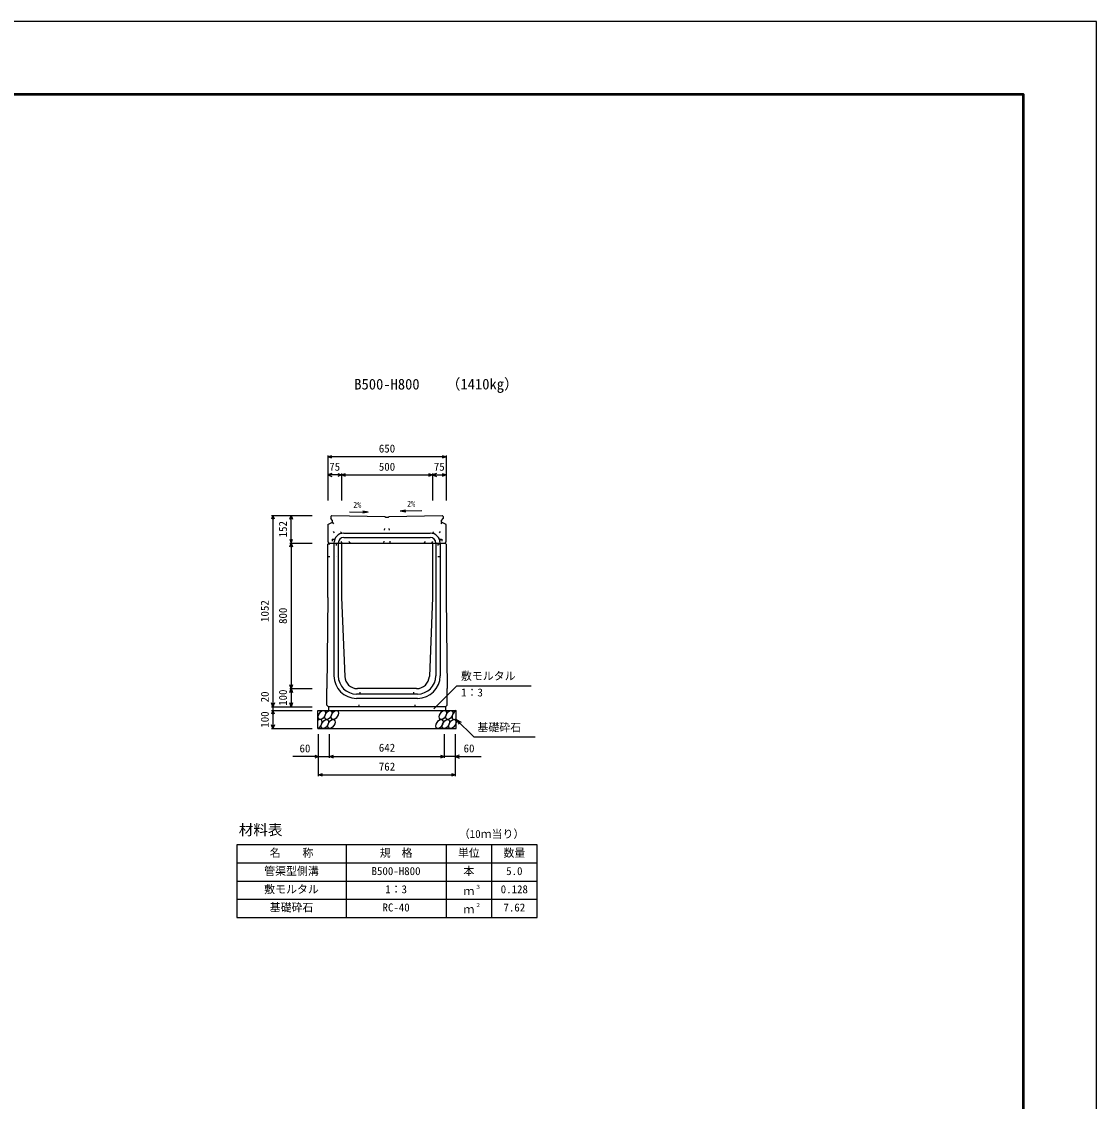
# Model space of a CAD drawing. Units: millimetres, scale not verified. Extents: x -12600 to 12600, y -5940 to 5940.
# Drawn here: x 6691 to 12600, y 6 to 5940 of the extents above; entities that cross this region are included whole.
import ezdxf
from ezdxf.enums import TextEntityAlignment as Align

# ---------------------------------------------------------------- set-up
doc = ezdxf.new("R2010")
doc.units = ezdxf.units.MM
doc.header["$LTSCALE"] = 40
doc.linetypes.add('DOTTED', pattern=[1.75, 0.25, -1.5])
for name, color, linetype, lineweight in [('0-0_DIM', 7, 'Continuous', 25), ('0-1_Defpoints', 5, 'Continuous', 25), ('0-2_HATCH', 6, 'Continuous', 25), ('0-3_HYO', 3, 'Continuous', 25), ('0-4_HYO2', 4, 'Continuous', 25), ('0-5_OUTLINE', 3, 'Continuous', 25), ('0-6_OUTLINE2', 4, 'DOTTED', 25), ('0-7_TXT', 7, 'Continuous', 25), ('0-8_WAKU', 3, 'Continuous', 25)]:
    doc.layers.add(name, color=color, linetype=linetype, lineweight=lineweight)
doc.styles.add('ＭＳ ゴシック', font='')
doc.styles.get('ＭＳ ゴシック').set_extended_font_data('MS Gothic')

msp = doc.modelspace()

# ---------------------------------------------------------------- linework, layer by layer
at = {"layer": '0-0_DIM'}
for p, q in [((8375, 3555.96), (8375, 3308.46)), ((9025, 3548.46), (8375, 3548.46)), ((9025, 3555.96), (9025, 3308.46)), ((8450, 3448.46), (8375, 3448.46)), ((8450, 3455.96), (8450, 3308.46)), ((8450, 3448.46), (8950, 3448.46)), ((8950, 3455.96), (8950, 3308.46)), ((8950, 3448.46), (9025, 3448.46)), ((8065.5, 3226.46), (8288, 3226.46)), ((8073, 3226.46), (8073, 2174.46)), ((8173, 3074.46), (8173, 3226.46)), ((8165.5, 3074.46), (8288, 3074.46)), ((8173, 3074.46), (8173, 2274.46)), ((8165.5, 2274.46), (8288, 2274.46)), ((8173, 2274.46), (8173, 2174.46)), ((8958.11, 2163.65), (9084.34, 2289.89)), ((9084.34, 2289.89), (9492.24, 2289.89)), ((8065.5, 2174.46), (8288, 2174.46)), ((8065.5, 2154.46), (8288, 2154.46)), ((8073, 2174.46), (8073, 2154.46)), ((8073, 2154.46), (8073, 2054.46)), ((9081, 2104.46), (9176.76, 2008.71)), ((9081, 2104.46), (9106.98, 2089.46)), ((9081, 2104.46), (9096, 2078.48)), ((8065.5, 2054.46), (8288, 2054.46)), ((8324, 1793.1), (8324, 2024.46)), ((8384, 1893.1), (8384, 2024.46)), ((9016, 1893.1), (9016, 2024.46)), ((9076, 1793.1), (9076, 2024.46)), ((9176.76, 2008.71), (9514.31, 2008.71)), ((8324, 1900.6), (8182.21, 1900.6)), ((8324, 1900.6), (8384, 1900.6)), ((8384, 1900.6), (9016, 1900.6)), ((9076, 1900.6), (9016, 1900.6)), ((9076, 1900.6), (9217.79, 1900.6)), ((8324, 1800.6), (9076, 1800.6))]:
    msp.add_line(p, q, dxfattribs=at)
for points in [[(8396.14, 3540.77), (8375, 3548.46), (8396.14, 3556.16)], [(9003.86, 3556.16), (9025, 3548.46), (9003.86, 3540.77)], [(8396.14, 3456.16), (8375, 3448.46), (8396.14, 3440.77)], [(8428.86, 3456.16), (8450, 3448.46), (8428.86, 3440.77)], [(8471.14, 3440.77), (8450, 3448.46), (8471.14, 3456.16)], [(8928.86, 3456.16), (8950, 3448.46), (8928.86, 3440.77)], [(8971.14, 3456.16), (8950, 3448.46), (8971.14, 3440.77)], [(9003.86, 3456.16), (9025, 3448.46), (9003.86, 3440.77)], [(8080.7, 3205.32), (8073, 3226.46), (8065.3, 3205.32)], [(8165.3, 3205.32), (8173, 3226.46), (8180.7, 3205.32)], [(8165.3, 3095.61), (8173, 3074.46), (8180.7, 3095.61)], [(8165.3, 3053.32), (8173, 3074.46), (8180.7, 3053.32)], [(8180.7, 2295.61), (8173, 2274.46), (8165.3, 2295.61)], [(8165.3, 2253.32), (8173, 2274.46), (8180.7, 2253.32)], [(8080.7, 2195.61), (8073, 2174.46), (8065.3, 2195.61)], [(8080.7, 2133.32), (8073, 2154.46), (8065.3, 2133.32)], [(8180.7, 2195.61), (8173, 2174.46), (8165.3, 2195.61)], [(8080.7, 2075.61), (8073, 2054.46), (8065.3, 2075.61)], [(8302.86, 1908.29), (8324, 1900.6), (8302.86, 1892.9)], [(8405.14, 1892.9), (8384, 1900.6), (8405.14, 1908.29)], [(8994.86, 1908.29), (9016, 1900.6), (8994.86, 1892.9)], [(9097.14, 1908.29), (9076, 1900.6), (9097.14, 1892.9)], [(8345.14, 1792.9), (8324, 1800.6), (8345.14, 1808.29)], [(9054.86, 1808.29), (9076, 1800.6), (9054.86, 1792.9)]]:
    msp.add_lwpolyline(points, dxfattribs=at)
at = {"layer": '0-1_Defpoints'}
msp.add_lwpolyline([(-4200, -5940), (12600, -5940), (12600, 5940), (-4200, 5940)], close=True, dxfattribs=at)
at = {"layer": '0-2_HATCH'}
for centre in [(8341.89, 2129.46), (8377.37, 2129.46), (8412.84, 2129.46), (9007.05, 2129.46), (9042.52, 2129.46), (8358.77, 2079.46), (8394.25, 2079.46), (8988.45, 2079.46), (9023.93, 2079.46), (9059.41, 2079.46)]:
    msp.add_ellipse(centre, major_axis=(14.54, 23.54), ratio=0.5792, dxfattribs=at)
for centre, start_param, end_param in [((9078, 2129.46), 0.6666252, 4.1103269), ((8323.3, 2079.46), 3.7419964, 7.318141)]:
    msp.add_ellipse(centre, major_axis=(14.54, 23.54), ratio=0.5792, start_param=start_param, end_param=end_param, dxfattribs=at)
at = {"layer": '0-3_HYO'}
for p, q in [((8475, 1416.36), (8475, 1016.36)), ((9025, 1416.36), (9025, 1016.36)), ((9275, 1416.36), (9275, 1016.36)), ((7875, 1316.36), (9525, 1316.36))]:
    msp.add_line(p, q, dxfattribs=at)
msp.add_lwpolyline([(7875, 1016.36), (9525, 1016.36), (9525, 1416.36), (7875, 1416.36)], close=True, dxfattribs=at)
at = {"layer": '0-4_HYO2'}
for p, q in [((7875, 1216.36), (9525, 1216.36)), ((7875, 1116.36), (9525, 1116.36))]:
    msp.add_line(p, q, dxfattribs=at)
at = {"layer": '0-5_OUTLINE'}
for p, q in [((8396.68, 3225.53), (8391, 3219.96)), ((8391, 3219.96), (8391, 3208.96)), ((8400, 3198.96), (8391, 3208.96)), ((8396.68, 3225.53), (8688, 3219.7)), ((8688, 3219.7), (8691, 3216.46)), ((8691, 3216.46), (8709, 3216.46)), ((8709, 3216.46), (8712, 3219.72)), ((9000, 3198.96), (9009, 3208.96)), ((9009, 3219.96), (9009, 3208.96)), ((8375, 3175.96), (8400, 3188.96)), ((8375, 3175.96), (8375, 3080.46)), ((8400, 3188.96), (8400, 3198.96)), ((9000, 3188.96), (9000, 3198.96)), ((9025, 3175.96), (9000, 3188.96)), ((9025, 3080.46), (9025, 3175.96)), ((8375, 3080.46), (8381, 3074.46)), ((8381, 3074.46), (9019, 3074.46)), ((8450, 3074.46), (8450, 2774.46)), ((8950, 3074.46), (8950, 2774.46)), ((9019, 3074.46), (9025, 3080.46)), ((8375, 2774.46), (8370, 2274.46)), ((8450, 2774.46), (8467.31, 2341.67)), ((8950, 2774.46), (8932.69, 2341.67)), ((9025, 2774.46), (9030, 2274.46)), ((8370, 2183.46), (8370, 2274.46)), ((8862.74, 2274.46), (8537.26, 2274.46)), ((9030, 2183.46), (9030, 2274.46)), ((8319, 2154.46), (9081, 2154.46)), ((8319, 2054.46), (8319, 2154.46)), ((8370, 2183.46), (8379, 2174.46)), ((9021, 2174.46), (8379, 2174.46)), ((8379, 2174.46), (8379, 2154.46)), ((9021, 2174.46), (9030, 2183.46)), ((9021, 2174.46), (9021, 2154.46)), ((9081, 2054.46), (9081, 2154.46)), ((8319, 2054.46), (9081, 2054.46))]:
    msp.add_line(p, q, dxfattribs=at)
for points in [[(8712, 3219.72), (9003, 3225.84), (9009, 3219.96)], [(8375, 2774.46), (8375, 3068.46), (8381, 3074.46)], [(9019, 3074.46), (9025, 3068.46), (9025, 2774.46)]]:
    msp.add_lwpolyline(points, dxfattribs=at)
for centre, start, end in [((8537.26, 2344.46), 182.29061, 270.36797), ((8862.74, 2344.46), 270, 357.70939)]:
    msp.add_arc(centre, 70, start, end, dxfattribs=at)
at = {"layer": '0-6_OUTLINE2'}
for p, q in [((8683, 3074.46), (8691, 3216.46)), ((8717, 3074.46), (8709, 3216.46)), ((8454.23, 3074.46), (8376.63, 3176.81)), ((8398.51, 3188.19), (8496.88, 3074.46)), ((9001.49, 3188.19), (8903.12, 3074.46)), ((8945.77, 3074.46), (9023.37, 3176.81)), ((8399, 3094.96), (8411, 3094.96)), ((8399, 3094.96), (8399, 3069.96)), ((8411, 3094.96), (8411, 3069.96)), ((8989.5, 3094.96), (9001.5, 3094.96)), ((8989.5, 3094.96), (8989.5, 3069.96)), ((9001.5, 3094.96), (9001.5, 3069.96)), ((8979.45, 3069.96), (8979.45, 2999.46)), ((8979.45, 3069.96), (9023.5, 3069.96)), ((8375, 2999.46), (8420, 2999.46)), ((8979.45, 2999.46), (9024.45, 2999.46)), ((8545, 2174.46), (8555, 2274.46)), ((8855, 2174.46), (8845, 2274.46))]:
    msp.add_line(p, q, dxfattribs=at)
at = {"layer": '0-6_OUTLINE2', "linetype": 'Continuous'}
for p, q in [((8462, 3128.46), (8938, 3128.46)), ((8462, 3104.46), (8938, 3104.46)), ((8408, 3074.46), (8408, 2344.46)), ((8432, 3074.46), (8432, 2344.46)), ((8968, 3074.46), (8968, 2344.46)), ((8992, 3074.46), (8992, 2344.46)), ((8868, 2244.46), (8532, 2244.46)), ((8868, 2220.46), (8532, 2220.46))]:
    msp.add_line(p, q, dxfattribs=at)
at = {"layer": '0-6_OUTLINE2'}
msp.add_lwpolyline([(8376.5, 3069.96), (8420, 3069.96), (8420, 2999.46)], dxfattribs=at)
at = {"layer": '0-6_OUTLINE2', "linetype": 'Continuous'}
for centre, radius, start, end in [((8462, 3074.46), 54, 90, 180), ((8462, 3074.46), 30, 90, 180), ((8938, 3074.46), 54, 0, 90), ((8938, 3074.46), 30, 0, 90), ((8532, 2344.46), 124, 180, 270), ((8532, 2344.46), 100, 180, 270), ((8868, 2344.46), 100, 270, 0), ((8868, 2344.46), 124, 270, 0)]:
    msp.add_arc(centre, radius, start, end, dxfattribs=at)
at = {"layer": '0-7_TXT'}
for p, q in [((8597.23, 3243.74), (8567.8, 3249.54)), ((8772.94, 3251), (8802.36, 3256.83)), ((8772.94, 3251), (8890.83, 3253.48)), ((8772.94, 3251), (8802.58, 3246.42))]:
    msp.add_line(p, q, dxfattribs=at)
msp.add_lwpolyline([(8494.41, 3245.8), (8597.23, 3243.74), (8567.59, 3239.12)], dxfattribs=at)
at = {"layer": '0-8_WAKU', "lineweight": 50}
msp.add_lwpolyline([(-3800, -5540), (12200, -5540), (12200, 5540), (-3800, 5540)], close=True, dxfattribs=at)

# ---------------------------------------------------------------- texts
at = {"layer": '0-0_DIM', "style": 'ＭＳ ゴシック'}
for s, p in [('650', (8655, 3558.46)), ('75', (8382.5, 3458.46)), ('500', (8655, 3458.46)), ('75', (8957.5, 3458.46)), ('敷モルタル', (9106.38, 2308.62)), ('1：3', (9107.38, 2217.93)), ('基礎砕石', (9197.32, 2025.88)), ('60', (8219, 1910.6)), ('642', (8655, 1914.46)), ('60', (9121, 1910.6)), ('762', (8655, 1810.6))]:
    msp.add_text(s, height=43.99, dxfattribs=at).set_placement(p, align=Align.BOTTOM_LEFT)
for s, p in [('152', (8163, 3105.46)), ('1052', (8063, 2640.46)), ('800', (8163, 2629.46)), ('20', (8063, 2198.78)), ('100', (8163, 2179.46)), ('100', (8063, 2059.46))]:
    msp.add_text(s, height=43.99, rotation=90, dxfattribs=at).set_placement(p, align=Align.BOTTOM_LEFT)
at = {"layer": '0-7_TXT', "style": 'ＭＳ ゴシック'}
for s, height, p in [('B500-H800', 58.65, (8520, 3900.44)), ('（1410kg）', 58.65, (9023.7, 3900.84)), ('2%', 32.99, (8513.91, 3257.27)), ('2%', 32.99, (8810.37, 3263.9)), ('材料表', 58.65, (7885, 1451.36)), ('（10ｍ当り）', 43.99, (9095, 1440.36)), ('名\u3000\u3000称', 43.99, (8055, 1336.36)), ('規\u3000格', 43.99, (8660, 1336.36)), ('単位', 43.99, (9090, 1336.36)), ('数量', 43.99, (9340, 1336.36)), ('管渠型側溝', 43.99, (8025, 1236.36)), ('B500-H800', 43.99, (8615, 1236.36)), ('本', 43.99, (9120, 1236.36)), ('5.0', 43.99, (9355, 1236.36)), ('敷モルタル', 43.99, (8025, 1136.36)), ('1：3', 43.99, (8690, 1136.36)), ('３', 21.99, (9185.54, 1166.73)), ('0.128', 43.99, (9325, 1136.36)), ('ｍ', 43.99, (9120, 1126.36)), ('基礎砕石', 43.99, (8055, 1036.36)), ('RC-40', 43.99, (8675, 1036.36)), ('ｍ', 43.99, (9120, 1026.36)), ('２', 21.99, (9185.54, 1066.73)), ('7.62', 43.99, (9340, 1036.36))]:
    msp.add_text(s, height=height, dxfattribs=at).set_placement(p, align=Align.BOTTOM_LEFT)

doc.saveas('drawing.dxf')
